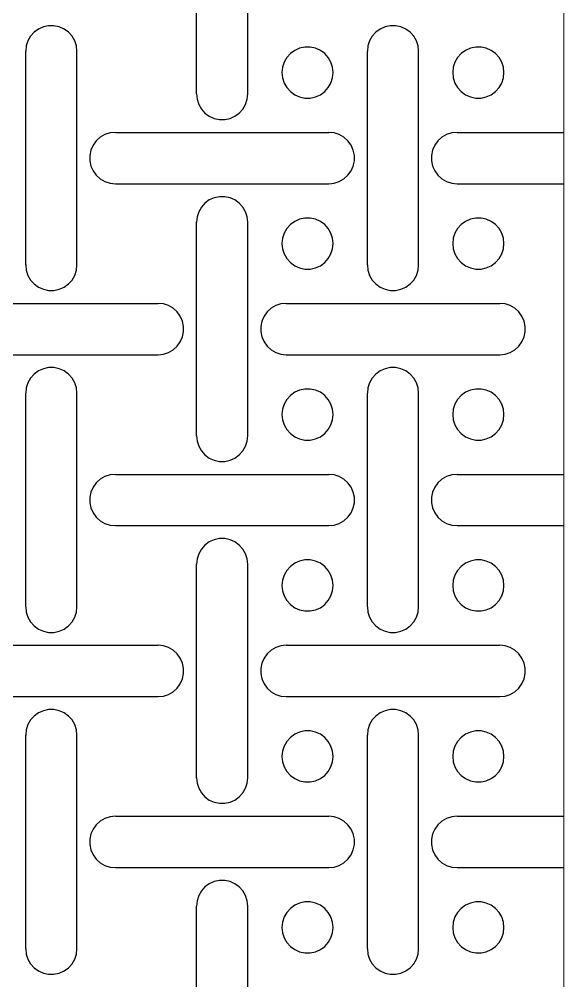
# Model space of a CAD drawing. Header units: metres. Extents: x 0 to 140, y -25 to 325.
# Drawn here: x 108.1 to 140, y 181.9 to 238.1 of the extents above; entities that cross this region are included whole.
import ezdxf

# ---------------------------------------------------------------- set-up
doc = ezdxf.new("R2010")
doc.units = ezdxf.units.M

msp = doc.modelspace()

# ---------------------------------------------------------------- linework, layer by layer
at = {"lineweight": 0}
msp.add_line((140, -25), (140, 325), dxfattribs=at)
for p, q in [((118.5, 233.75), (118.5, 246.25)), ((121.5, 233.75), (121.5, 246.25)), ((108.996, 237.365), (108.786, 237.132)), ((109.25, 237.549), (108.996, 237.365)), ((109.536, 237.677), (109.25, 237.549)), ((109.843, 237.742), (109.536, 237.677)), ((110.157, 237.742), (109.843, 237.742)), ((110.464, 237.677), (110.157, 237.742)), ((110.75, 237.549), (110.464, 237.677)), ((111.004, 237.365), (110.75, 237.549)), ((111.214, 237.132), (111.004, 237.365)), ((128.996, 237.365), (128.786, 237.132)), ((129.25, 237.549), (128.996, 237.365)), ((129.536, 237.677), (129.25, 237.549)), ((129.843, 237.742), (129.536, 237.677)), ((130.157, 237.742), (129.843, 237.742)), ((130.464, 237.677), (130.157, 237.742)), ((130.75, 237.549), (130.464, 237.677)), ((131.004, 237.365), (130.75, 237.549)), ((131.214, 237.132), (131.004, 237.365)), ((108.63, 236.86), (108.533, 236.562)), ((108.786, 237.132), (108.63, 236.86)), ((111.37, 236.86), (111.214, 237.132)), ((111.467, 236.562), (111.37, 236.86)), ((128.63, 236.86), (128.533, 236.562)), ((128.786, 237.132), (128.63, 236.86)), ((131.37, 236.86), (131.214, 237.132)), ((131.467, 236.562), (131.37, 236.86)), ((108.533, 236.562), (108.5, 236.25)), ((108.5, 223.75), (108.5, 236.25)), ((111.5, 236.25), (111.467, 236.562)), ((111.5, 223.75), (111.5, 236.25)), ((124.25, 236.299), (123.996, 236.115)), ((124.536, 236.427), (124.25, 236.299)), ((124.843, 236.492), (124.536, 236.427)), ((125.157, 236.492), (124.843, 236.492)), ((125.464, 236.427), (125.157, 236.492)), ((125.75, 236.299), (125.464, 236.427)), ((126.004, 236.115), (125.75, 236.299)), ((128.533, 236.562), (128.5, 236.25)), ((128.5, 223.75), (128.5, 236.25)), ((131.5, 236.25), (131.467, 236.562)), ((131.5, 223.75), (131.5, 236.25)), ((134.25, 236.299), (133.996, 236.115)), ((134.536, 236.427), (134.25, 236.299)), ((134.843, 236.492), (134.536, 236.427)), ((135.157, 236.492), (134.843, 236.492)), ((135.464, 236.427), (135.157, 236.492)), ((135.75, 236.299), (135.464, 236.427)), ((136.004, 236.115), (135.75, 236.299)), ((123.786, 235.882), (123.63, 235.61)), ((123.996, 236.115), (123.786, 235.882)), ((126.214, 235.882), (126.004, 236.115)), ((126.37, 235.61), (126.214, 235.882)), ((133.786, 235.882), (133.63, 235.61)), ((133.996, 236.115), (133.786, 235.882)), ((136.214, 235.882), (136.004, 236.115)), ((136.37, 235.61), (136.214, 235.882)), ((123.533, 235.312), (123.5, 235)), ((123.63, 235.61), (123.533, 235.312)), ((126.467, 235.312), (126.37, 235.61)), ((126.5, 235), (126.467, 235.312)), ((133.533, 235.312), (133.5, 235)), ((133.63, 235.61), (133.533, 235.312)), ((136.467, 235.312), (136.37, 235.61)), ((136.5, 235), (136.467, 235.312)), ((123.5, 235), (123.533, 234.688)), ((123.533, 234.688), (123.63, 234.39)), ((126.37, 234.39), (126.467, 234.688)), ((126.467, 234.688), (126.5, 235)), ((133.5, 235), (133.533, 234.688)), ((133.533, 234.688), (133.63, 234.39)), ((136.37, 234.39), (136.467, 234.688)), ((136.467, 234.688), (136.5, 235)), ((123.63, 234.39), (123.786, 234.118)), ((123.786, 234.118), (123.996, 233.885)), ((126.004, 233.885), (126.214, 234.118)), ((126.214, 234.118), (126.37, 234.39)), ((133.63, 234.39), (133.786, 234.118)), ((133.786, 234.118), (133.996, 233.885)), ((136.004, 233.885), (136.214, 234.118)), ((136.214, 234.118), (136.37, 234.39)), ((118.5, 233.75), (118.533, 233.438)), ((118.533, 233.438), (118.63, 233.14)), ((121.37, 233.14), (121.467, 233.438)), ((121.467, 233.438), (121.5, 233.75)), ((123.996, 233.885), (124.25, 233.701)), ((124.25, 233.701), (124.536, 233.573)), ((124.536, 233.573), (124.843, 233.508)), ((124.843, 233.508), (125.157, 233.508)), ((125.157, 233.508), (125.464, 233.573)), ((125.464, 233.573), (125.75, 233.701)), ((125.75, 233.701), (126.004, 233.885)), ((133.996, 233.885), (134.25, 233.701)), ((134.25, 233.701), (134.536, 233.573)), ((134.536, 233.573), (134.843, 233.508)), ((134.843, 233.508), (135.157, 233.508)), ((135.157, 233.508), (135.464, 233.573)), ((135.464, 233.573), (135.75, 233.701)), ((135.75, 233.701), (136.004, 233.885)), ((118.63, 233.14), (118.786, 232.868)), ((118.786, 232.868), (118.996, 232.635)), ((121.004, 232.635), (121.214, 232.868)), ((121.214, 232.868), (121.37, 233.14)), ((118.996, 232.635), (119.25, 232.451)), ((119.25, 232.451), (119.536, 232.323)), ((119.536, 232.323), (119.843, 232.258)), ((120.157, 232.258), (120.464, 232.323)), ((120.464, 232.323), (120.75, 232.451)), ((120.75, 232.451), (121.004, 232.635)), ((119.843, 232.258), (120.157, 232.258)), ((112.868, 231.214), (112.635, 231.004)), ((113.14, 231.37), (112.868, 231.214)), ((113.438, 231.467), (113.14, 231.37)), ((113.75, 231.5), (113.438, 231.467)), ((113.75, 231.5), (126.25, 231.5)), ((126.562, 231.467), (126.25, 231.5)), ((126.86, 231.37), (126.562, 231.467)), ((127.132, 231.214), (126.86, 231.37)), ((127.365, 231.004), (127.132, 231.214)), ((132.868, 231.214), (132.635, 231.004)), ((133.14, 231.37), (132.868, 231.214)), ((133.438, 231.467), (133.14, 231.37)), ((133.75, 231.5), (133.438, 231.467)), ((133.75, 231.5), (140, 231.5)), ((112.451, 230.75), (112.323, 230.464)), ((112.635, 231.004), (112.451, 230.75)), ((127.549, 230.75), (127.365, 231.004)), ((127.677, 230.464), (127.549, 230.75)), ((132.451, 230.75), (132.323, 230.464)), ((132.635, 231.004), (132.451, 230.75)), ((112.323, 230.464), (112.258, 230.157)), ((112.258, 230.157), (112.258, 229.843)), ((127.742, 230.157), (127.677, 230.464)), ((127.742, 229.843), (127.742, 230.157)), ((132.323, 230.464), (132.258, 230.157)), ((132.258, 230.157), (132.258, 229.843)), ((112.258, 229.843), (112.323, 229.536)), ((112.323, 229.536), (112.451, 229.25)), ((127.549, 229.25), (127.677, 229.536)), ((127.677, 229.536), (127.742, 229.843)), ((132.258, 229.843), (132.323, 229.536)), ((132.323, 229.536), (132.451, 229.25)), ((112.451, 229.25), (112.635, 228.996)), ((112.635, 228.996), (112.868, 228.786)), ((127.132, 228.786), (127.365, 228.996)), ((127.365, 228.996), (127.549, 229.25)), ((132.451, 229.25), (132.635, 228.996)), ((132.635, 228.996), (132.868, 228.786)), ((112.868, 228.786), (113.14, 228.63)), ((113.14, 228.63), (113.438, 228.533)), ((113.438, 228.533), (113.75, 228.5)), ((113.75, 228.5), (126.25, 228.5)), ((126.25, 228.5), (126.562, 228.533)), ((126.562, 228.533), (126.86, 228.63)), ((126.86, 228.63), (127.132, 228.786)), ((132.868, 228.786), (133.14, 228.63)), ((133.14, 228.63), (133.438, 228.533)), ((133.438, 228.533), (133.75, 228.5)), ((133.75, 228.5), (140, 228.5)), ((118.996, 227.365), (118.786, 227.132)), ((119.25, 227.549), (118.996, 227.365)), ((119.536, 227.677), (119.25, 227.549)), ((119.843, 227.742), (119.536, 227.677)), ((120.157, 227.742), (119.843, 227.742)), ((120.464, 227.677), (120.157, 227.742)), ((120.75, 227.549), (120.464, 227.677)), ((121.004, 227.365), (120.75, 227.549)), ((121.214, 227.132), (121.004, 227.365)), ((118.63, 226.86), (118.533, 226.562)), ((118.786, 227.132), (118.63, 226.86)), ((121.37, 226.86), (121.214, 227.132)), ((121.467, 226.562), (121.37, 226.86)), ((118.533, 226.562), (118.5, 226.25)), ((118.5, 213.75), (118.5, 226.25)), ((121.5, 226.25), (121.467, 226.562)), ((121.5, 213.75), (121.5, 226.25)), ((123.996, 226.115), (123.786, 225.882)), ((124.25, 226.299), (123.996, 226.115)), ((124.536, 226.427), (124.25, 226.299)), ((124.843, 226.492), (124.536, 226.427)), ((125.157, 226.492), (124.843, 226.492)), ((125.464, 226.427), (125.157, 226.492)), ((125.75, 226.299), (125.464, 226.427)), ((126.004, 226.115), (125.75, 226.299)), ((126.214, 225.882), (126.004, 226.115)), ((133.996, 226.115), (133.786, 225.882)), ((134.25, 226.299), (133.996, 226.115)), ((134.536, 226.427), (134.25, 226.299)), ((134.843, 226.492), (134.536, 226.427)), ((135.157, 226.492), (134.843, 226.492)), ((135.464, 226.427), (135.157, 226.492)), ((135.75, 226.299), (135.464, 226.427)), ((136.004, 226.115), (135.75, 226.299)), ((136.214, 225.882), (136.004, 226.115)), ((123.63, 225.61), (123.533, 225.312)), ((123.786, 225.882), (123.63, 225.61)), ((126.37, 225.61), (126.214, 225.882)), ((126.467, 225.312), (126.37, 225.61)), ((133.63, 225.61), (133.533, 225.312)), ((133.786, 225.882), (133.63, 225.61)), ((136.37, 225.61), (136.214, 225.882)), ((136.467, 225.312), (136.37, 225.61)), ((123.533, 225.312), (123.5, 225)), ((123.5, 225), (123.533, 224.688)), ((126.5, 225), (126.467, 225.312)), ((126.467, 224.688), (126.5, 225)), ((133.533, 225.312), (133.5, 225)), ((133.5, 225), (133.533, 224.688)), ((136.5, 225), (136.467, 225.312)), ((136.467, 224.688), (136.5, 225)), ((123.533, 224.688), (123.63, 224.39)), ((126.37, 224.39), (126.467, 224.688)), ((133.533, 224.688), (133.63, 224.39)), ((136.37, 224.39), (136.467, 224.688)), ((123.63, 224.39), (123.786, 224.118)), ((123.786, 224.118), (123.996, 223.885)), ((123.996, 223.885), (124.25, 223.701)), ((125.75, 223.701), (126.004, 223.885)), ((126.004, 223.885), (126.214, 224.118)), ((126.214, 224.118), (126.37, 224.39)), ((133.63, 224.39), (133.786, 224.118)), ((133.786, 224.118), (133.996, 223.885)), ((133.996, 223.885), (134.25, 223.701)), ((135.75, 223.701), (136.004, 223.885)), ((136.004, 223.885), (136.214, 224.118)), ((136.214, 224.118), (136.37, 224.39)), ((108.5, 223.75), (108.533, 223.438)), ((108.533, 223.438), (108.63, 223.14)), ((111.37, 223.14), (111.467, 223.438)), ((111.467, 223.438), (111.5, 223.75)), ((124.25, 223.701), (124.536, 223.573)), ((124.536, 223.573), (124.843, 223.508)), ((124.843, 223.508), (125.157, 223.508)), ((125.157, 223.508), (125.464, 223.573)), ((125.464, 223.573), (125.75, 223.701)), ((128.5, 223.75), (128.533, 223.438)), ((128.533, 223.438), (128.63, 223.14)), ((131.37, 223.14), (131.467, 223.438)), ((131.467, 223.438), (131.5, 223.75)), ((134.25, 223.701), (134.536, 223.573)), ((134.536, 223.573), (134.843, 223.508)), ((134.843, 223.508), (135.157, 223.508)), ((135.157, 223.508), (135.464, 223.573)), ((135.464, 223.573), (135.75, 223.701)), ((108.63, 223.14), (108.786, 222.868)), ((108.786, 222.868), (108.996, 222.635)), ((111.004, 222.635), (111.214, 222.868)), ((111.214, 222.868), (111.37, 223.14)), ((128.63, 223.14), (128.786, 222.868)), ((128.786, 222.868), (128.996, 222.635)), ((131.004, 222.635), (131.214, 222.868)), ((131.214, 222.868), (131.37, 223.14)), ((108.996, 222.635), (109.25, 222.451)), ((109.25, 222.451), (109.536, 222.323)), ((109.536, 222.323), (109.843, 222.258)), ((109.843, 222.258), (110.157, 222.258)), ((110.157, 222.258), (110.464, 222.323)), ((110.464, 222.323), (110.75, 222.451)), ((110.75, 222.451), (111.004, 222.635)), ((128.996, 222.635), (129.25, 222.451)), ((129.25, 222.451), (129.536, 222.323)), ((129.536, 222.323), (129.843, 222.258)), ((129.843, 222.258), (130.157, 222.258)), ((130.157, 222.258), (130.464, 222.323)), ((130.464, 222.323), (130.75, 222.451)), ((130.75, 222.451), (131.004, 222.635)), ((103.75, 221.5), (116.25, 221.5)), ((116.562, 221.467), (116.25, 221.5)), ((116.86, 221.37), (116.562, 221.467)), ((117.132, 221.214), (116.86, 221.37)), ((117.365, 221.004), (117.132, 221.214)), ((122.868, 221.214), (122.635, 221.004)), ((123.14, 221.37), (122.868, 221.214)), ((123.438, 221.467), (123.14, 221.37)), ((123.75, 221.5), (123.438, 221.467)), ((123.75, 221.5), (136.25, 221.5)), ((136.562, 221.467), (136.25, 221.5)), ((136.86, 221.37), (136.562, 221.467)), ((137.132, 221.214), (136.86, 221.37)), ((137.365, 221.004), (137.132, 221.214)), ((117.549, 220.75), (117.365, 221.004)), ((117.677, 220.464), (117.549, 220.75)), ((122.451, 220.75), (122.323, 220.464)), ((122.635, 221.004), (122.451, 220.75)), ((137.549, 220.75), (137.365, 221.004)), ((137.677, 220.464), (137.549, 220.75)), ((117.742, 220.157), (117.677, 220.464)), ((117.742, 219.843), (117.742, 220.157)), ((122.323, 220.464), (122.258, 220.157)), ((122.258, 220.157), (122.258, 219.843)), ((137.742, 220.157), (137.677, 220.464)), ((137.742, 219.843), (137.742, 220.157)), ((117.549, 219.25), (117.677, 219.536)), ((117.677, 219.536), (117.742, 219.843)), ((122.258, 219.843), (122.323, 219.536)), ((122.323, 219.536), (122.451, 219.25)), ((137.549, 219.25), (137.677, 219.536)), ((137.677, 219.536), (137.742, 219.843)), ((116.86, 218.63), (117.132, 218.786)), ((117.132, 218.786), (117.365, 218.996)), ((117.365, 218.996), (117.549, 219.25)), ((122.451, 219.25), (122.635, 218.996)), ((122.635, 218.996), (122.868, 218.786)), ((122.868, 218.786), (123.14, 218.63)), ((136.86, 218.63), (137.132, 218.786)), ((137.132, 218.786), (137.365, 218.996)), ((137.365, 218.996), (137.549, 219.25)), ((103.75, 218.5), (116.25, 218.5)), ((116.25, 218.5), (116.562, 218.533)), ((116.562, 218.533), (116.86, 218.63)), ((123.14, 218.63), (123.438, 218.533)), ((123.438, 218.533), (123.75, 218.5)), ((123.75, 218.5), (136.25, 218.5)), ((136.25, 218.5), (136.562, 218.533)), ((136.562, 218.533), (136.86, 218.63)), ((109.536, 217.677), (109.25, 217.549)), ((109.843, 217.742), (109.536, 217.677)), ((110.157, 217.742), (109.843, 217.742)), ((110.464, 217.677), (110.157, 217.742)), ((110.75, 217.549), (110.464, 217.677)), ((129.536, 217.677), (129.25, 217.549)), ((129.843, 217.742), (129.536, 217.677)), ((130.157, 217.742), (129.843, 217.742)), ((130.464, 217.677), (130.157, 217.742)), ((130.75, 217.549), (130.464, 217.677)), ((108.786, 217.132), (108.63, 216.86)), ((108.996, 217.365), (108.786, 217.132)), ((109.25, 217.549), (108.996, 217.365)), ((111.004, 217.365), (110.75, 217.549)), ((111.214, 217.132), (111.004, 217.365)), ((111.37, 216.86), (111.214, 217.132)), ((128.786, 217.132), (128.63, 216.86)), ((128.996, 217.365), (128.786, 217.132)), ((129.25, 217.549), (128.996, 217.365)), ((131.004, 217.365), (130.75, 217.549)), ((131.214, 217.132), (131.004, 217.365)), ((131.37, 216.86), (131.214, 217.132)), ((108.533, 216.562), (108.5, 216.25)), ((108.63, 216.86), (108.533, 216.562)), ((111.467, 216.562), (111.37, 216.86)), ((111.5, 216.25), (111.467, 216.562)), ((128.533, 216.562), (128.5, 216.25)), ((128.63, 216.86), (128.533, 216.562)), ((131.467, 216.562), (131.37, 216.86)), ((131.5, 216.25), (131.467, 216.562)), ((108.5, 203.75), (108.5, 216.25)), ((111.5, 203.75), (111.5, 216.25)), ((123.996, 216.115), (123.786, 215.882)), ((124.25, 216.299), (123.996, 216.115)), ((124.536, 216.427), (124.25, 216.299)), ((124.843, 216.492), (124.536, 216.427)), ((125.157, 216.492), (124.843, 216.492)), ((125.464, 216.427), (125.157, 216.492)), ((125.75, 216.299), (125.464, 216.427)), ((126.004, 216.115), (125.75, 216.299)), ((126.214, 215.882), (126.004, 216.115)), ((128.5, 203.75), (128.5, 216.25)), ((131.5, 203.75), (131.5, 216.25)), ((133.996, 216.115), (133.786, 215.882)), ((134.25, 216.299), (133.996, 216.115)), ((134.536, 216.427), (134.25, 216.299)), ((134.843, 216.492), (134.536, 216.427)), ((135.157, 216.492), (134.843, 216.492)), ((135.464, 216.427), (135.157, 216.492)), ((135.75, 216.299), (135.464, 216.427)), ((136.004, 216.115), (135.75, 216.299)), ((136.214, 215.882), (136.004, 216.115)), ((123.63, 215.61), (123.533, 215.312)), ((123.786, 215.882), (123.63, 215.61)), ((126.37, 215.61), (126.214, 215.882)), ((126.467, 215.312), (126.37, 215.61)), ((133.63, 215.61), (133.533, 215.312)), ((133.786, 215.882), (133.63, 215.61)), ((136.37, 215.61), (136.214, 215.882)), ((136.467, 215.312), (136.37, 215.61)), ((123.533, 215.312), (123.5, 215)), ((123.5, 215), (123.533, 214.688)), ((126.5, 215), (126.467, 215.312)), ((126.467, 214.688), (126.5, 215)), ((133.533, 215.312), (133.5, 215)), ((133.5, 215), (133.533, 214.688)), ((136.5, 215), (136.467, 215.312)), ((136.467, 214.688), (136.5, 215)), ((123.533, 214.688), (123.63, 214.39)), ((123.63, 214.39), (123.786, 214.118)), ((126.214, 214.118), (126.37, 214.39)), ((126.37, 214.39), (126.467, 214.688)), ((133.533, 214.688), (133.63, 214.39)), ((133.63, 214.39), (133.786, 214.118)), ((136.214, 214.118), (136.37, 214.39)), ((136.37, 214.39), (136.467, 214.688)), ((118.5, 213.75), (118.533, 213.438)), ((121.467, 213.438), (121.5, 213.75)), ((123.786, 214.118), (123.996, 213.885)), ((123.996, 213.885), (124.25, 213.701)), ((125.75, 213.701), (126.004, 213.885)), ((126.004, 213.885), (126.214, 214.118)), ((133.786, 214.118), (133.996, 213.885)), ((133.996, 213.885), (134.25, 213.701)), ((135.75, 213.701), (136.004, 213.885)), ((136.004, 213.885), (136.214, 214.118)), ((118.533, 213.438), (118.63, 213.14)), ((121.37, 213.14), (121.467, 213.438)), ((124.25, 213.701), (124.536, 213.573)), ((124.536, 213.573), (124.843, 213.508)), ((124.843, 213.508), (125.157, 213.508)), ((125.157, 213.508), (125.464, 213.573)), ((125.464, 213.573), (125.75, 213.701)), ((134.25, 213.701), (134.536, 213.573)), ((134.536, 213.573), (134.843, 213.508)), ((134.843, 213.508), (135.157, 213.508)), ((135.157, 213.508), (135.464, 213.573)), ((135.464, 213.573), (135.75, 213.701)), ((118.63, 213.14), (118.786, 212.868)), ((118.786, 212.868), (118.996, 212.635)), ((118.996, 212.635), (119.25, 212.451)), ((120.75, 212.451), (121.004, 212.635)), ((121.004, 212.635), (121.214, 212.868)), ((121.214, 212.868), (121.37, 213.14)), ((119.25, 212.451), (119.536, 212.323)), ((119.536, 212.323), (119.843, 212.258)), ((119.843, 212.258), (120.157, 212.258)), ((120.157, 212.258), (120.464, 212.323)), ((120.464, 212.323), (120.75, 212.451)), ((113.75, 211.5), (113.438, 211.467)), ((113.75, 211.5), (126.25, 211.5)), ((126.562, 211.467), (126.25, 211.5)), ((133.75, 211.5), (133.438, 211.467)), ((133.75, 211.5), (140, 211.5)), ((112.635, 211.004), (112.451, 210.75)), ((112.868, 211.214), (112.635, 211.004)), ((113.14, 211.37), (112.868, 211.214)), ((113.438, 211.467), (113.14, 211.37)), ((126.86, 211.37), (126.562, 211.467)), ((127.132, 211.214), (126.86, 211.37)), ((127.365, 211.004), (127.132, 211.214)), ((127.549, 210.75), (127.365, 211.004)), ((132.635, 211.004), (132.451, 210.75)), ((132.868, 211.214), (132.635, 211.004)), ((133.14, 211.37), (132.868, 211.214)), ((133.438, 211.467), (133.14, 211.37)), ((112.323, 210.464), (112.258, 210.157)), ((112.451, 210.75), (112.323, 210.464)), ((127.677, 210.464), (127.549, 210.75)), ((127.742, 210.157), (127.677, 210.464)), ((132.323, 210.464), (132.258, 210.157)), ((132.451, 210.75), (132.323, 210.464)), ((112.258, 210.157), (112.258, 209.843)), ((112.258, 209.843), (112.323, 209.536)), ((127.677, 209.536), (127.742, 209.843)), ((127.742, 209.843), (127.742, 210.157)), ((132.258, 210.157), (132.258, 209.843)), ((132.258, 209.843), (132.323, 209.536)), ((112.323, 209.536), (112.451, 209.25)), ((112.451, 209.25), (112.635, 208.996)), ((127.365, 208.996), (127.549, 209.25)), ((127.549, 209.25), (127.677, 209.536)), ((132.323, 209.536), (132.451, 209.25)), ((132.451, 209.25), (132.635, 208.996)), ((112.635, 208.996), (112.868, 208.786)), ((112.868, 208.786), (113.14, 208.63)), ((126.86, 208.63), (127.132, 208.786)), ((127.132, 208.786), (127.365, 208.996)), ((132.635, 208.996), (132.868, 208.786)), ((132.868, 208.786), (133.14, 208.63)), ((113.14, 208.63), (113.438, 208.533)), ((113.438, 208.533), (113.75, 208.5)), ((113.75, 208.5), (126.25, 208.5)), ((126.25, 208.5), (126.562, 208.533)), ((126.562, 208.533), (126.86, 208.63)), ((133.14, 208.63), (133.438, 208.533)), ((133.438, 208.533), (133.75, 208.5)), ((133.75, 208.5), (140, 208.5)), ((119.25, 207.549), (118.996, 207.365)), ((119.536, 207.677), (119.25, 207.549)), ((119.843, 207.742), (119.536, 207.677)), ((120.157, 207.742), (119.843, 207.742)), ((120.464, 207.677), (120.157, 207.742)), ((120.75, 207.549), (120.464, 207.677)), ((121.004, 207.365), (120.75, 207.549)), ((118.786, 207.132), (118.63, 206.86)), ((118.996, 207.365), (118.786, 207.132)), ((121.214, 207.132), (121.004, 207.365)), ((121.37, 206.86), (121.214, 207.132)), ((118.533, 206.562), (118.5, 206.25)), ((118.63, 206.86), (118.533, 206.562)), ((121.467, 206.562), (121.37, 206.86)), ((121.5, 206.25), (121.467, 206.562)), ((124.536, 206.427), (124.25, 206.299)), ((124.843, 206.492), (124.536, 206.427)), ((125.157, 206.492), (124.843, 206.492)), ((125.464, 206.427), (125.157, 206.492)), ((125.75, 206.299), (125.464, 206.427)), ((134.536, 206.427), (134.25, 206.299)), ((134.843, 206.492), (134.536, 206.427)), ((135.157, 206.492), (134.843, 206.492)), ((135.464, 206.427), (135.157, 206.492)), ((135.75, 206.299), (135.464, 206.427)), ((118.5, 193.75), (118.5, 206.25)), ((121.5, 193.75), (121.5, 206.25)), ((123.786, 205.882), (123.63, 205.61)), ((123.996, 206.115), (123.786, 205.882)), ((124.25, 206.299), (123.996, 206.115)), ((126.004, 206.115), (125.75, 206.299)), ((126.214, 205.882), (126.004, 206.115)), ((126.37, 205.61), (126.214, 205.882)), ((133.786, 205.882), (133.63, 205.61)), ((133.996, 206.115), (133.786, 205.882)), ((134.25, 206.299), (133.996, 206.115)), ((136.004, 206.115), (135.75, 206.299)), ((136.214, 205.882), (136.004, 206.115)), ((136.37, 205.61), (136.214, 205.882)), ((123.533, 205.312), (123.5, 205)), ((123.63, 205.61), (123.533, 205.312)), ((126.467, 205.312), (126.37, 205.61)), ((126.5, 205), (126.467, 205.312)), ((133.533, 205.312), (133.5, 205)), ((133.63, 205.61), (133.533, 205.312)), ((136.467, 205.312), (136.37, 205.61)), ((136.5, 205), (136.467, 205.312)), ((123.5, 205), (123.533, 204.688)), ((126.467, 204.688), (126.5, 205)), ((133.5, 205), (133.533, 204.688)), ((136.467, 204.688), (136.5, 205)), ((123.533, 204.688), (123.63, 204.39)), ((123.63, 204.39), (123.786, 204.118)), ((126.214, 204.118), (126.37, 204.39)), ((126.37, 204.39), (126.467, 204.688)), ((133.533, 204.688), (133.63, 204.39)), ((133.63, 204.39), (133.786, 204.118)), ((136.214, 204.118), (136.37, 204.39)), ((136.37, 204.39), (136.467, 204.688)), ((108.5, 203.75), (108.533, 203.438)), ((111.467, 203.438), (111.5, 203.75)), ((123.786, 204.118), (123.996, 203.885)), ((123.996, 203.885), (124.25, 203.701)), ((124.25, 203.701), (124.536, 203.573)), ((125.464, 203.573), (125.75, 203.701)), ((125.75, 203.701), (126.004, 203.885)), ((126.004, 203.885), (126.214, 204.118)), ((128.5, 203.75), (128.533, 203.438)), ((131.467, 203.438), (131.5, 203.75)), ((133.786, 204.118), (133.996, 203.885)), ((133.996, 203.885), (134.25, 203.701)), ((134.25, 203.701), (134.536, 203.573)), ((135.464, 203.573), (135.75, 203.701)), ((135.75, 203.701), (136.004, 203.885)), ((136.004, 203.885), (136.214, 204.118)), ((108.533, 203.438), (108.63, 203.14)), ((108.63, 203.14), (108.786, 202.868)), ((111.214, 202.868), (111.37, 203.14)), ((111.37, 203.14), (111.467, 203.438)), ((124.536, 203.573), (124.843, 203.508)), ((124.843, 203.508), (125.157, 203.508)), ((125.157, 203.508), (125.464, 203.573)), ((128.533, 203.438), (128.63, 203.14)), ((128.63, 203.14), (128.786, 202.868)), ((131.214, 202.868), (131.37, 203.14)), ((131.37, 203.14), (131.467, 203.438)), ((134.536, 203.573), (134.843, 203.508)), ((134.843, 203.508), (135.157, 203.508)), ((135.157, 203.508), (135.464, 203.573)), ((108.786, 202.868), (108.996, 202.635)), ((108.996, 202.635), (109.25, 202.451)), ((110.75, 202.451), (111.004, 202.635)), ((111.004, 202.635), (111.214, 202.868)), ((128.786, 202.868), (128.996, 202.635)), ((128.996, 202.635), (129.25, 202.451)), ((130.75, 202.451), (131.004, 202.635)), ((131.004, 202.635), (131.214, 202.868)), ((109.25, 202.451), (109.536, 202.323)), ((109.536, 202.323), (109.843, 202.258)), ((109.843, 202.258), (110.157, 202.258)), ((110.157, 202.258), (110.464, 202.323)), ((110.464, 202.323), (110.75, 202.451)), ((129.25, 202.451), (129.536, 202.323)), ((129.536, 202.323), (129.843, 202.258)), ((129.843, 202.258), (130.157, 202.258)), ((130.157, 202.258), (130.464, 202.323)), ((130.464, 202.323), (130.75, 202.451)), ((103.75, 201.5), (116.25, 201.5)), ((116.562, 201.467), (116.25, 201.5)), ((116.86, 201.37), (116.562, 201.467)), ((117.132, 201.214), (116.86, 201.37)), ((123.14, 201.37), (122.868, 201.214)), ((123.438, 201.467), (123.14, 201.37)), ((123.75, 201.5), (123.438, 201.467)), ((123.75, 201.5), (136.25, 201.5)), ((136.562, 201.467), (136.25, 201.5)), ((136.86, 201.37), (136.562, 201.467)), ((137.132, 201.214), (136.86, 201.37)), ((117.365, 201.004), (117.132, 201.214)), ((117.549, 200.75), (117.365, 201.004)), ((122.635, 201.004), (122.451, 200.75)), ((122.868, 201.214), (122.635, 201.004)), ((137.365, 201.004), (137.132, 201.214)), ((137.549, 200.75), (137.365, 201.004)), ((117.677, 200.464), (117.549, 200.75)), ((117.742, 200.157), (117.677, 200.464)), ((122.323, 200.464), (122.258, 200.157)), ((122.451, 200.75), (122.323, 200.464)), ((137.677, 200.464), (137.549, 200.75)), ((137.742, 200.157), (137.677, 200.464)), ((117.677, 199.536), (117.742, 199.843)), ((117.742, 199.843), (117.742, 200.157)), ((122.258, 200.157), (122.258, 199.843)), ((122.258, 199.843), (122.323, 199.536)), ((137.677, 199.536), (137.742, 199.843)), ((137.742, 199.843), (137.742, 200.157)), ((117.365, 198.996), (117.549, 199.25)), ((117.549, 199.25), (117.677, 199.536)), ((122.323, 199.536), (122.451, 199.25)), ((122.451, 199.25), (122.635, 198.996)), ((137.365, 198.996), (137.549, 199.25)), ((137.549, 199.25), (137.677, 199.536)), ((116.562, 198.533), (116.86, 198.63)), ((116.86, 198.63), (117.132, 198.786)), ((117.132, 198.786), (117.365, 198.996)), ((122.635, 198.996), (122.868, 198.786)), ((122.868, 198.786), (123.14, 198.63)), ((123.14, 198.63), (123.438, 198.533)), ((136.562, 198.533), (136.86, 198.63)), ((136.86, 198.63), (137.132, 198.786)), ((137.132, 198.786), (137.365, 198.996)), ((103.75, 198.5), (116.25, 198.5)), ((116.25, 198.5), (116.562, 198.533)), ((123.438, 198.533), (123.75, 198.5)), ((123.75, 198.5), (136.25, 198.5)), ((136.25, 198.5), (136.562, 198.533)), ((109.25, 197.549), (108.996, 197.365)), ((109.536, 197.677), (109.25, 197.549)), ((109.843, 197.742), (109.536, 197.677)), ((110.157, 197.742), (109.843, 197.742)), ((110.464, 197.677), (110.157, 197.742)), ((110.75, 197.549), (110.464, 197.677)), ((111.004, 197.365), (110.75, 197.549)), ((129.25, 197.549), (128.996, 197.365)), ((129.536, 197.677), (129.25, 197.549)), ((129.843, 197.742), (129.536, 197.677)), ((130.157, 197.742), (129.843, 197.742)), ((130.464, 197.677), (130.157, 197.742)), ((130.75, 197.549), (130.464, 197.677)), ((131.004, 197.365), (130.75, 197.549)), ((108.63, 196.86), (108.533, 196.562)), ((108.786, 197.132), (108.63, 196.86)), ((108.996, 197.365), (108.786, 197.132)), ((111.214, 197.132), (111.004, 197.365)), ((111.37, 196.86), (111.214, 197.132)), ((111.467, 196.562), (111.37, 196.86)), ((128.63, 196.86), (128.533, 196.562)), ((128.786, 197.132), (128.63, 196.86)), ((128.996, 197.365), (128.786, 197.132)), ((131.214, 197.132), (131.004, 197.365)), ((131.37, 196.86), (131.214, 197.132)), ((131.467, 196.562), (131.37, 196.86)), ((108.533, 196.562), (108.5, 196.25)), ((111.5, 196.25), (111.467, 196.562)), ((124.25, 196.299), (123.996, 196.115)), ((124.536, 196.427), (124.25, 196.299)), ((124.843, 196.492), (124.536, 196.427)), ((125.157, 196.492), (124.843, 196.492)), ((125.464, 196.427), (125.157, 196.492)), ((125.75, 196.299), (125.464, 196.427)), ((126.004, 196.115), (125.75, 196.299)), ((128.533, 196.562), (128.5, 196.25)), ((131.5, 196.25), (131.467, 196.562)), ((134.25, 196.299), (133.996, 196.115)), ((134.536, 196.427), (134.25, 196.299)), ((134.843, 196.492), (134.536, 196.427)), ((135.157, 196.492), (134.843, 196.492)), ((135.464, 196.427), (135.157, 196.492)), ((135.75, 196.299), (135.464, 196.427)), ((136.004, 196.115), (135.75, 196.299)), ((108.5, 183.75), (108.5, 196.25)), ((111.5, 183.75), (111.5, 196.25)), ((123.786, 195.882), (123.63, 195.61)), ((123.996, 196.115), (123.786, 195.882)), ((126.214, 195.882), (126.004, 196.115)), ((126.37, 195.61), (126.214, 195.882)), ((128.5, 183.75), (128.5, 196.25)), ((131.5, 183.75), (131.5, 196.25)), ((133.786, 195.882), (133.63, 195.61)), ((133.996, 196.115), (133.786, 195.882)), ((136.214, 195.882), (136.004, 196.115)), ((136.37, 195.61), (136.214, 195.882)), ((123.533, 195.312), (123.5, 195)), ((123.63, 195.61), (123.533, 195.312)), ((126.467, 195.312), (126.37, 195.61)), ((126.5, 195), (126.467, 195.312)), ((133.533, 195.312), (133.5, 195)), ((133.63, 195.61), (133.533, 195.312)), ((136.467, 195.312), (136.37, 195.61)), ((136.5, 195), (136.467, 195.312)), ((123.5, 195), (123.533, 194.688)), ((123.533, 194.688), (123.63, 194.39)), ((126.37, 194.39), (126.467, 194.688)), ((126.467, 194.688), (126.5, 195)), ((133.5, 195), (133.533, 194.688)), ((133.533, 194.688), (133.63, 194.39)), ((136.37, 194.39), (136.467, 194.688)), ((136.467, 194.688), (136.5, 195)), ((123.63, 194.39), (123.786, 194.118)), ((123.786, 194.118), (123.996, 193.885)), ((126.004, 193.885), (126.214, 194.118)), ((126.214, 194.118), (126.37, 194.39)), ((133.63, 194.39), (133.786, 194.118)), ((133.786, 194.118), (133.996, 193.885)), ((136.004, 193.885), (136.214, 194.118)), ((136.214, 194.118), (136.37, 194.39)), ((118.5, 193.75), (118.533, 193.438)), ((121.467, 193.438), (121.5, 193.75)), ((123.996, 193.885), (124.25, 193.701)), ((124.25, 193.701), (124.536, 193.573)), ((124.536, 193.573), (124.843, 193.508)), ((124.843, 193.508), (125.157, 193.508)), ((125.157, 193.508), (125.464, 193.573)), ((125.464, 193.573), (125.75, 193.701)), ((125.75, 193.701), (126.004, 193.885)), ((133.996, 193.885), (134.25, 193.701)), ((134.25, 193.701), (134.536, 193.573)), ((134.536, 193.573), (134.843, 193.508)), ((134.843, 193.508), (135.157, 193.508)), ((135.157, 193.508), (135.464, 193.573)), ((135.464, 193.573), (135.75, 193.701)), ((135.75, 193.701), (136.004, 193.885)), ((118.533, 193.438), (118.63, 193.14)), ((118.63, 193.14), (118.786, 192.868)), ((121.214, 192.868), (121.37, 193.14)), ((121.37, 193.14), (121.467, 193.438)), ((118.786, 192.868), (118.996, 192.635)), ((118.996, 192.635), (119.25, 192.451)), ((119.25, 192.451), (119.536, 192.323)), ((120.464, 192.323), (120.75, 192.451)), ((120.75, 192.451), (121.004, 192.635)), ((121.004, 192.635), (121.214, 192.868)), ((119.536, 192.323), (119.843, 192.258)), ((119.843, 192.258), (120.157, 192.258)), ((120.157, 192.258), (120.464, 192.323)), ((113.14, 191.37), (112.868, 191.214)), ((113.438, 191.467), (113.14, 191.37)), ((113.75, 191.5), (113.438, 191.467)), ((113.75, 191.5), (126.25, 191.5)), ((126.562, 191.467), (126.25, 191.5)), ((126.86, 191.37), (126.562, 191.467)), ((127.132, 191.214), (126.86, 191.37)), ((133.14, 191.37), (132.868, 191.214)), ((133.438, 191.467), (133.14, 191.37)), ((133.75, 191.5), (133.438, 191.467)), ((133.75, 191.5), (140, 191.5)), ((112.451, 190.75), (112.323, 190.464)), ((112.635, 191.004), (112.451, 190.75)), ((112.868, 191.214), (112.635, 191.004)), ((127.365, 191.004), (127.132, 191.214)), ((127.549, 190.75), (127.365, 191.004)), ((127.677, 190.464), (127.549, 190.75)), ((132.451, 190.75), (132.323, 190.464)), ((132.635, 191.004), (132.451, 190.75)), ((132.868, 191.214), (132.635, 191.004)), ((112.323, 190.464), (112.258, 190.157)), ((112.258, 190.157), (112.258, 189.843)), ((127.742, 190.157), (127.677, 190.464)), ((127.742, 189.843), (127.742, 190.157)), ((132.323, 190.464), (132.258, 190.157)), ((132.258, 190.157), (132.258, 189.843)), ((112.258, 189.843), (112.323, 189.536)), ((112.323, 189.536), (112.451, 189.25)), ((127.549, 189.25), (127.677, 189.536)), ((127.677, 189.536), (127.742, 189.843)), ((132.258, 189.843), (132.323, 189.536)), ((132.323, 189.536), (132.451, 189.25)), ((112.451, 189.25), (112.635, 188.996)), ((112.635, 188.996), (112.868, 188.786)), ((127.132, 188.786), (127.365, 188.996)), ((127.365, 188.996), (127.549, 189.25)), ((132.451, 189.25), (132.635, 188.996)), ((132.635, 188.996), (132.868, 188.786)), ((112.868, 188.786), (113.14, 188.63)), ((113.14, 188.63), (113.438, 188.533)), ((113.438, 188.533), (113.75, 188.5)), ((113.75, 188.5), (126.25, 188.5)), ((126.25, 188.5), (126.562, 188.533)), ((126.562, 188.533), (126.86, 188.63)), ((126.86, 188.63), (127.132, 188.786)), ((132.868, 188.786), (133.14, 188.63)), ((133.14, 188.63), (133.438, 188.533)), ((133.438, 188.533), (133.75, 188.5)), ((133.75, 188.5), (140, 188.5)), ((118.996, 187.365), (118.786, 187.132)), ((119.25, 187.549), (118.996, 187.365)), ((119.536, 187.677), (119.25, 187.549)), ((119.843, 187.742), (119.536, 187.677)), ((120.157, 187.742), (119.843, 187.742)), ((120.464, 187.677), (120.157, 187.742)), ((120.75, 187.549), (120.464, 187.677)), ((121.004, 187.365), (120.75, 187.549)), ((121.214, 187.132), (121.004, 187.365)), ((118.63, 186.86), (118.533, 186.562)), ((118.786, 187.132), (118.63, 186.86)), ((121.37, 186.86), (121.214, 187.132)), ((121.467, 186.562), (121.37, 186.86)), ((118.533, 186.562), (118.5, 186.25)), ((118.5, 173.75), (118.5, 186.25)), ((121.5, 186.25), (121.467, 186.562)), ((121.5, 173.75), (121.5, 186.25)), ((124.25, 186.299), (123.996, 186.115)), ((124.536, 186.427), (124.25, 186.299)), ((124.843, 186.492), (124.536, 186.427)), ((125.157, 186.492), (124.843, 186.492)), ((125.464, 186.427), (125.157, 186.492)), ((125.75, 186.299), (125.464, 186.427)), ((126.004, 186.115), (125.75, 186.299)), ((134.25, 186.299), (133.996, 186.115)), ((134.536, 186.427), (134.25, 186.299)), ((134.843, 186.492), (134.536, 186.427)), ((135.157, 186.492), (134.843, 186.492)), ((135.464, 186.427), (135.157, 186.492)), ((135.75, 186.299), (135.464, 186.427)), ((136.004, 186.115), (135.75, 186.299)), ((123.63, 185.61), (123.533, 185.312)), ((123.786, 185.882), (123.63, 185.61)), ((123.996, 186.115), (123.786, 185.882)), ((126.214, 185.882), (126.004, 186.115)), ((126.37, 185.61), (126.214, 185.882)), ((126.467, 185.312), (126.37, 185.61)), ((133.63, 185.61), (133.533, 185.312)), ((133.786, 185.882), (133.63, 185.61)), ((133.996, 186.115), (133.786, 185.882)), ((136.214, 185.882), (136.004, 186.115)), ((136.37, 185.61), (136.214, 185.882)), ((136.467, 185.312), (136.37, 185.61)), ((123.533, 185.312), (123.5, 185)), ((126.5, 185), (126.467, 185.312)), ((133.533, 185.312), (133.5, 185)), ((136.5, 185), (136.467, 185.312)), ((123.5, 185), (123.533, 184.688)), ((123.533, 184.688), (123.63, 184.39)), ((126.37, 184.39), (126.467, 184.688)), ((126.467, 184.688), (126.5, 185)), ((133.5, 185), (133.533, 184.688)), ((133.533, 184.688), (133.63, 184.39)), ((136.37, 184.39), (136.467, 184.688)), ((136.467, 184.688), (136.5, 185)), ((123.63, 184.39), (123.786, 184.118)), ((123.786, 184.118), (123.996, 183.885)), ((126.004, 183.885), (126.214, 184.118)), ((126.214, 184.118), (126.37, 184.39)), ((133.63, 184.39), (133.786, 184.118)), ((133.786, 184.118), (133.996, 183.885)), ((136.004, 183.885), (136.214, 184.118)), ((136.214, 184.118), (136.37, 184.39)), ((108.5, 183.75), (108.533, 183.438)), ((108.533, 183.438), (108.63, 183.14)), ((111.37, 183.14), (111.467, 183.438)), ((111.467, 183.438), (111.5, 183.75)), ((123.996, 183.885), (124.25, 183.701)), ((124.25, 183.701), (124.536, 183.573)), ((124.536, 183.573), (124.843, 183.508)), ((124.843, 183.508), (125.157, 183.508)), ((125.157, 183.508), (125.464, 183.573)), ((125.464, 183.573), (125.75, 183.701)), ((125.75, 183.701), (126.004, 183.885)), ((128.5, 183.75), (128.533, 183.438)), ((128.533, 183.438), (128.63, 183.14)), ((131.37, 183.14), (131.467, 183.438)), ((131.467, 183.438), (131.5, 183.75)), ((133.996, 183.885), (134.25, 183.701)), ((134.25, 183.701), (134.536, 183.573)), ((134.536, 183.573), (134.843, 183.508)), ((134.843, 183.508), (135.157, 183.508)), ((135.157, 183.508), (135.464, 183.573)), ((135.464, 183.573), (135.75, 183.701)), ((135.75, 183.701), (136.004, 183.885)), ((108.63, 183.14), (108.786, 182.868)), ((108.786, 182.868), (108.996, 182.635)), ((111.004, 182.635), (111.214, 182.868)), ((111.214, 182.868), (111.37, 183.14)), ((128.63, 183.14), (128.786, 182.868)), ((128.786, 182.868), (128.996, 182.635)), ((131.004, 182.635), (131.214, 182.868)), ((131.214, 182.868), (131.37, 183.14)), ((108.996, 182.635), (109.25, 182.451)), ((109.25, 182.451), (109.536, 182.323)), ((109.536, 182.323), (109.843, 182.258)), ((109.843, 182.258), (110.157, 182.258)), ((110.157, 182.258), (110.464, 182.323)), ((110.464, 182.323), (110.75, 182.451)), ((110.75, 182.451), (111.004, 182.635)), ((128.996, 182.635), (129.25, 182.451)), ((129.25, 182.451), (129.536, 182.323)), ((129.536, 182.323), (129.843, 182.258)), ((129.843, 182.258), (130.157, 182.258)), ((130.157, 182.258), (130.464, 182.323)), ((130.464, 182.323), (130.75, 182.451)), ((130.75, 182.451), (131.004, 182.635))]:
    msp.add_line(p, q)

doc.saveas('drawing.dxf')
